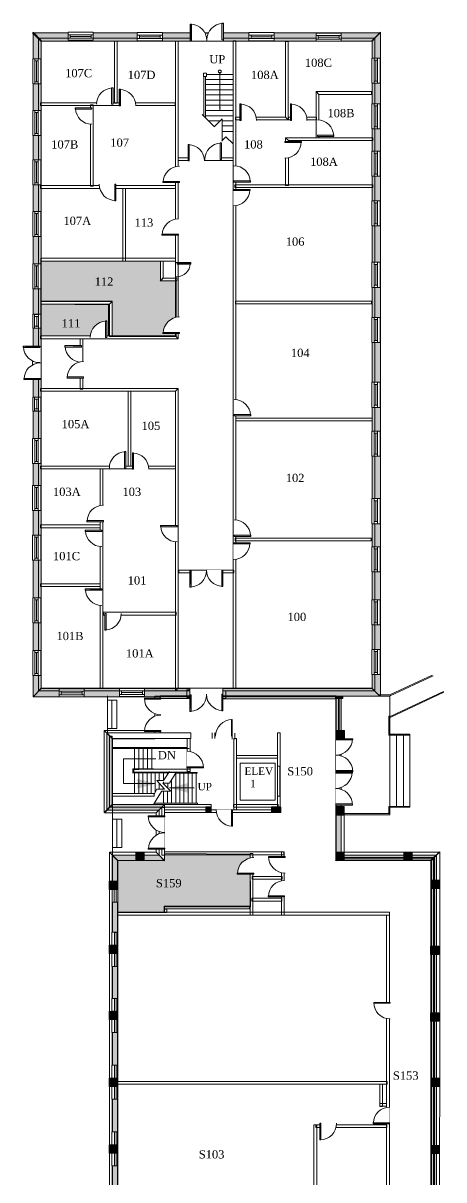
# Model space of a CAD drawing. Header units: inches. Extents: x -1989 to 2159, y -2212 to 2149.
# Drawn here: x 1208 to 2124, y -367 to 2149 of the extents above; entities that cross this region are included whole.
import ezdxf

# ---------------------------------------------------------------- set-up
doc = ezdxf.new("R2010")
doc.units = ezdxf.units.IN
doc.header["$LTSCALE"] = 96
doc.header["$MEASUREMENT"] = 0
doc.layers.add('None', color=7, linetype='Continuous', lineweight=5)
doc.styles.add('Times', font='Times')

# ---------------------------------------------------------------- blocks, each defined once
blk = doc.blocks.new("3' drlh")
at = {"color": 7, "linetype": 'Continuous', "lineweight": 5}
blk.add_wipeout([(18, 16.5), (17.3, 9.7), (15.4, 3.2), (12.3, -2.8), (8, -8.2), (2.9, -12.6), (-3.1, -15.9), (-9.5, -18.1), (-16.3, -19), (-17.5, 16.5)], dxfattribs=at).dxf.layer = 'None'
at = {"layer": 'None', "linetype": 'Continuous', "lineweight": 5}
blk.add_hatch(color=255, dxfattribs=at).paths.add_polyline_path([(-18, 16.5), (-15, 16.5), (-15, -19.5), (-18, -19.5)])
at = {"layer": 'None', "color": 7, "linetype": 'Continuous', "lineweight": 5}
blk.add_lwpolyline([(-18, 16.5), (-15, 16.5), (-15, -19.5), (-18, -19.5)], close=True, dxfattribs=at)
blk.add_arc((-17.5, 16.5), 35.5, 272.0001, 0, dxfattribs=at)
blk = doc.blocks.new("3' dr rh")
at = {"color": 7, "linetype": 'Continuous', "lineweight": 5}
blk.add_wipeout([(-17, 17.5), (-10.2, 16.7), (-3.6, 14.6), (2.4, 11.3), (7.7, 6.9), (12, 1.5), (15.2, -4.6), (17.2, -11.2), (17.9, -18), (-17.6, -18)], dxfattribs=at).dxf.layer = 'None'
at = {"layer": 'None', "linetype": 'Continuous', "lineweight": 5}
blk.add_hatch(color=255, dxfattribs=at).paths.add_polyline_path([(-17.9, 18), (-15.6, 18), (-15.6, -18), (-17.9, -18)])
at = {"layer": 'None', "color": 7, "linetype": 'Continuous', "lineweight": 5}
blk.add_lwpolyline([(-17.9, 18), (-15.6, 18), (-15.6, -18), (-17.9, -18)], close=True, dxfattribs=at)
blk.add_arc((-17.6, -18), 35.5, 0, 88.9999, dxfattribs=at)
blk = doc.blocks.new("4'-6' window")
at = {"color": 7, "linetype": 'Continuous', "lineweight": 5}
blk.add_wipeout([(-27.25, 8.75), (27.25, 8.75), (27.25, -8.75), (-27.25, -8.75)], dxfattribs=at).dxf.layer = 'None'
at = {"layer": 'None', "color": 7, "linetype": 'Continuous', "lineweight": 5}
blk.add_lwpolyline([(-27.25, 8.75), (27.25, 8.75), (27.25, -8.75), (-27.25, -8.75)], close=True, dxfattribs=at)
at = {"color": 7, "linetype": 'Continuous', "lineweight": 5}
blk.add_wipeout([(-27.25, 3.25), (27.25, 3.25), (27.25, -4.25), (-27.25, -4.25)], dxfattribs=at).dxf.layer = 'None'
at = {"layer": 'None', "color": 7, "linetype": 'Continuous', "lineweight": 5}
blk.add_line((-21.75, -0.25), (23.25, -0.25), dxfattribs=at)
for points in [[(-27.25, 3.25), (27.25, 3.25), (27.25, -4.25), (-27.25, -4.25)], [(-27.25, 3.25), (-22.75, 3.25), (-22.75, -4.25), (-27.25, -4.25)], [(22.75, 3.25), (27.25, 3.25), (27.25, -4.25), (22.75, -4.25)]]:
    blk.add_lwpolyline(points, close=True, dxfattribs=at)
blk = doc.blocks.new("30' window")
at = {"color": 7, "linetype": 'Continuous', "lineweight": 5}
blk.add_wipeout([(-15.25, 8.75), (15.25, 8.75), (15.25, -8.75), (-15.25, -8.75)], dxfattribs=at).dxf.layer = 'None'
at = {"layer": 'None', "color": 7, "linetype": 'Continuous', "lineweight": 5}
blk.add_lwpolyline([(-15.25, 8.75), (15.25, 8.75), (15.25, -8.75), (-15.25, -8.75)], close=True, dxfattribs=at)
at = {"color": 7, "linetype": 'Continuous', "lineweight": 5}
blk.add_wipeout([(-14.75, 3.75), (14.75, 3.75), (14.75, -4.75), (-14.75, -4.75)], dxfattribs=at).dxf.layer = 'None'
at = {"layer": 'None', "color": 7, "linetype": 'Continuous', "lineweight": 5}
blk.add_line((-11.25, 0.25), (11.75, 0.25), dxfattribs=at)
for points in [[(-14.75, 3.75), (14.75, 3.75), (14.75, -4.75), (-14.75, -4.75)], [(-14.75, 3.75), (-10.75, 3.75), (-10.75, -4.75), (-14.75, -4.75)], [(10.75, 3.75), (14.75, 3.75), (14.75, -4.75), (10.75, -4.75)]]:
    blk.add_lwpolyline(points, close=True, dxfattribs=at)
blk = doc.blocks.new('Symbol #19')
at = {"layer": 'None', "linetype": 'Continuous', "lineweight": 5}
blk.add_hatch(color=255, dxfattribs=at).paths.add_polyline_path([(-6, 6), (6, 6), (6, -6), (-6, -6)])
at = {"layer": 'None', "color": 7, "linetype": 'Continuous', "lineweight": 5}
blk.add_lwpolyline([(-6, 6), (6, 6), (6, -6), (-6, -6)], close=True, dxfattribs=at)
blk = doc.blocks.new("3' dr lh")
at = {"color": 7, "linetype": 'Continuous', "lineweight": 5}
blk.add_wipeout([(-18, 18.1), (-11, 17.4), (-4.2, 15.4), (2, 12.1), (7.5, 7.6), (11.9, 2.1), (15.3, -4.1), (17.3, -10.9), (18, -17.9), (-18, -17.9)], dxfattribs=at).dxf.layer = 'None'
at = {"layer": 'None', "linetype": 'Continuous', "lineweight": 5}
blk.add_hatch(color=255, dxfattribs=at).paths.add_polyline_path([(-18, -16.1), (18, -16.1), (18, -18.1), (-18, -18.1)])
at = {"layer": 'None', "color": 7, "linetype": 'Continuous', "lineweight": 5}
blk.add_lwpolyline([(-18, -16.1), (18, -16.1), (18, -18.1), (-18, -18.1)], close=True, dxfattribs=at)
blk.add_arc((-18, -17.9), 36, 0, 90, dxfattribs=at)
blk = doc.blocks.new('*U11')
at = {"color": 7, "linetype": 'Continuous', "lineweight": 5}
blk.add_wipeout([(18, 0), (11, 0.7), (4.2, 2.7), (-2, 6.1), (-7.5, 10.5), (-11.9, 16), (-15.3, 22.2), (-17.3, 29), (-18, 36), (18, 36)], dxfattribs=at).dxf.layer = 'None'
at = {"layer": 'None', "linetype": 'Continuous', "lineweight": 5}
blk.add_hatch(color=255, dxfattribs=at).paths.add_polyline_path([(18, 34.2), (-18, 34.2), (-18, 36.2), (18, 36.2)])
at = {"layer": 'None', "color": 7, "linetype": 'Continuous', "lineweight": 5}
blk.add_lwpolyline([(18, 34.2), (-18, 34.2), (-18, 36.2), (18, 36.2)], close=True, dxfattribs=at)
blk.add_arc((18, 36), 36, 180, 270, dxfattribs=at)
blk = doc.blocks.new('*U12')
at = {"color": 7, "linetype": 'Continuous', "lineweight": 5}
blk.add_wipeout([(-17.5, -35.4), (-16.7, -28.5), (-14.6, -22), (-11.3, -16), (-6.9, -10.7), (-1.5, -6.4), (4.6, -3.1), (11.2, -1.2), (18, -0.5), (18, -36)], dxfattribs=at).dxf.layer = 'None'
at = {"layer": 'None', "linetype": 'Continuous', "lineweight": 5}
blk.add_hatch(color=255, dxfattribs=at).paths.add_polyline_path([(-18, -36.2), (-18, -34), (18, -34), (18, -36.2)])
at = {"layer": 'None', "color": 7, "linetype": 'Continuous', "lineweight": 5}
blk.add_lwpolyline([(-18, -36.2), (-18, -34), (18, -34), (18, -36.2)], close=True, dxfattribs=at)
blk.add_arc((18, -36), 35.5, 90, 178.9999, dxfattribs=at)
blk = doc.blocks.new("6' dbl")
at = {"layer": 'None', "color": 7}
blk.add_blockref('*U11', (0, 0), dxfattribs=at)
blk.add_blockref('*U12', (0, 0), dxfattribs=at)
blk = doc.blocks.new('*U7')
at = {"layer": 'None', "linetype": 'Continuous', "lineweight": 5}
blk.add_hatch(color=255, dxfattribs=at).paths.add_polyline_path([(-9.25, 11.375), (8.75, 11.375), (8.75, -6.625), (-9.25, -6.625)])
at = {"layer": 'None', "color": 7, "linetype": 'Continuous', "lineweight": 5}
blk.add_lwpolyline([(-9.25, 11.375), (8.75, 11.375), (8.75, -6.625), (-9.25, -6.625)], close=True, dxfattribs=at)
blk = doc.blocks.new('Symbol #16')
at = {"color": 7, "linetype": 'Continuous', "lineweight": 5}
for points in [[(-37.25, 5.75), (-9.25, 5.75), (-9.25, -6.25), (-37.25, -6.25)], [(8.8125, 5.5625), (36.8125, 5.5625), (36.8125, -6.4375), (8.8125, -6.4375)]]:
    blk.add_wipeout(points, dxfattribs=at).dxf.layer = 'None'
at = {"layer": 'None', "color": 7, "linetype": 'Continuous', "lineweight": 5}
for points in [[(-37.25, 5.75), (-9.25, 5.75), (-9.25, -6.25), (-37.25, -6.25)], [(8.8125, 5.5625), (36.8125, 5.5625), (36.8125, -6.4375), (8.8125, -6.4375)]]:
    blk.add_lwpolyline(points, close=True, dxfattribs=at)
at = {"color": 7, "linetype": 'Continuous', "lineweight": 5}
blk.add_wipeout([(-37.25, 0.375), (36.75, 0.375), (36.75, -3.625), (-37.25, -3.625)], dxfattribs=at).dxf.layer = 'None'
at = {"layer": 'None', "color": 7, "linetype": 'Continuous', "lineweight": 5}
blk.add_lwpolyline([(-37.25, 0.375), (36.75, 0.375), (36.75, -3.625), (-37.25, -3.625)], close=True, dxfattribs=at)
at = {"layer": 'None', "color": 7}
blk.add_blockref('*U7', (0, 0), dxfattribs=at)
blk = doc.blocks.new('dbl dr')
at = {"color": 7, "linetype": 'Continuous', "lineweight": 5}
blk.add_wipeout([(36.4, -20.6), (29.4, -19.8), (22.8, -17.7), (16.7, -14.3), (11.3, -9.9), (6.9, -4.4), (3.7, 1.7), (1.7, 8.4), (1, 15.4), (37, 15.4)], dxfattribs=at).dxf.layer = 'None'
at = {"layer": 'None', "linetype": 'Continuous', "lineweight": 5}
blk.add_hatch(color=255, dxfattribs=at).paths.add_polyline_path([(33.9, 14.6), (36.4, 14.6), (36.4, -21.4), (33.9, -21.4)])
at = {"layer": 'None', "color": 7, "linetype": 'Continuous', "lineweight": 5}
blk.add_lwpolyline([(33.9, 14.6), (36.4, 14.6), (36.4, -21.4), (33.9, -21.4)], close=True, dxfattribs=at)
blk.add_arc((37, 15.4), 36, 180, 269.0002, dxfattribs=at)
at = {"color": 7, "linetype": 'Continuous', "lineweight": 5}
blk.add_wipeout([(0.9, 14.9), (0.2, 7.8), (-1.9, 1.1), (-5.2, -5.2), (-9.7, -10.7), (-15.2, -15.2), (-21.4, -18.5), (-28.2, -20.6), (-35.2, -21.2), (-35.2, 14.9)], dxfattribs=at).dxf.layer = 'None'
at = {"layer": 'None', "linetype": 'Continuous', "lineweight": 5}
blk.add_hatch(color=255, dxfattribs=at).paths.add_polyline_path([(-35.1, 14.9), (-32.6, 14.9), (-32.6, -21.1), (-35.1, -21.1)])
at = {"layer": 'None', "color": 7, "linetype": 'Continuous', "lineweight": 5}
blk.add_lwpolyline([(-35.1, 14.9), (-32.6, 14.9), (-32.6, -21.1), (-35.1, -21.1)], close=True, dxfattribs=at)
blk.add_arc((-35.2, 14.9), 36.1, 270, 0, dxfattribs=at)
blk = doc.blocks.new("1'6 Pier")
at = {"layer": 'None', "linetype": 'Continuous', "lineweight": 5}
blk.add_hatch(color=255, dxfattribs=at).paths.add_polyline_path([(-9, 9), (9, 9), (9, -9), (-9, -9)])
at = {"layer": 'None', "color": 7, "linetype": 'Continuous', "lineweight": 5}
blk.add_lwpolyline([(-9, 9), (9, 9), (9, -9), (-9, -9)], close=True, dxfattribs=at)

msp = doc.modelspace()

# ---------------------------------------------------------------- hatches: boundary and pattern name
at = {"layer": 'None', "linetype": 'Continuous', "lineweight": 211}
for points in [[(1966.9, 2109.9), (1246.9, 2109.9), (1228.9, 2127.9), (1984.9, 2127.9)], [(1247.9, 2111.1), (1247.9, 701.6), (1229.9, 683.9), (1229.9, 2128.9)], [(1414, 328), (1414.5, 214.5), (1516, 214.5), (1516, 227), (1703, 227), (1702, 341.5), (1512, 342.5), (1512, 329), (1412.5, 329)]]:
    msp.add_hatch(color=255, dxfattribs=at).paths.add_polyline_path(points)
at = {"layer": 'None', "linetype": 'Continuous', "lineweight": 5}
for points in [[(1985.9, 2128.9), (1985.9, 683.9), (1967.9, 701.6), (1967.9, 2111.1)], [(1506.9, 1631.4), (1506.9, 1588.4), (1540.9, 1587.4), (1540.9, 1467.4), (1401.9, 1467.4), (1401.9, 1544.4), (1246.9, 1544.4), (1246.9, 1631.4)], [(1393.9, 1536.4), (1393.9, 1468.4), (1246.9, 1468.4), (1246.9, 1537.4)], [(1985.6, 683.9), (1229.9, 683.9), (1247.9, 701.9), (1967.6, 701.9)], [(1748.6, 443.4), (1769.1, 443.4), (1769.1, 431.9), (1748.6, 431.9)]]:
    msp.add_hatch(color=255, dxfattribs=at).paths.add_polyline_path(points)

# ---------------------------------------------------------------- linework, layer by layer
at = {"layer": 'None', "color": 7, "linetype": 'Continuous', "lineweight": 5}
for p, q in [((1636.4, 2042.4), (1636.4, 1958.9)), ((1664.9, 2036.9), (1604.9, 2036.9)), ((1605.1, 2015.1), (1664.6, 2015.1)), ((1604.4, 2003.9), (1663.9, 2003.9)), ((1604.6, 1992.6), (1664.1, 1992.6)), ((1604.9, 1981.4), (1664.4, 1981.4)), ((1605.1, 1970.1), (1664.6, 1970.1)), ((1597.9, 1950.4), (1624.6, 1923.6)), ((1605.4, 1958.9), (1664.9, 1958.9)), ((1605.6, 1947.6), (1665.1, 1947.6)), ((1624.9, 1923.9), (1641.4, 1940.9)), ((1641.4, 1939.9), (1641.4, 1892.4)), ((1637.1, 1936.4), (1612.4, 1936.4)), ((1664.9, 1936.4), (1641.4, 1936.4)), ((1664.9, 1925.4), (1641.4, 1925.4)), ((1664.9, 1913.4), (1641.4, 1913.4)), ((1640.6, 1892.9), (1649.6, 1901.9)), ((1649.4, 1901.9), (1664.9, 1886.4)), ((2020.6, 600.5), (2020.6, 445.2)), ((2035.6, 600.5), (2035.6, 445.2)), ((2049.4, 443.3), (2049.4, 602.3)), ((1450.4, 527.3), (1450.4, 571.5)), ((1459.9, 527.7), (1459.9, 571.5)), ((1469.3, 527.8), (1469.3, 571.1)), ((1478.8, 528.2), (1478.8, 571.6)), ((1488.2, 527.8), (1488.2, 571.3)), ((1426.2, 548.5), (1497, 548.5)), ((1426.4, 494.8), (1426.4, 548.5)), ((1446.9, 517.8), (1446.9, 527.3)), ((1446.9, 527.3), (1492, 527.3)), ((1524.1, 518), (1447, 518)), ((1587, 519.3), (1448.7, 519.3)), ((1571.5, 526), (1448.8, 526)), ((1571.5, 520), (1448.8, 520)), ((1448.9, 519.8), (1448.9, 525.3)), ((1448.9, 525.3), (1459.9, 525.3)), ((1450.9, 473.3), (1450.9, 517.8)), ((1459.9, 473.2), (1459.9, 517.7)), ((1468.8, 473.1), (1468.8, 517.6)), ((1477.8, 473.1), (1477.8, 517.6)), ((1486.7, 473), (1486.7, 517.5)), ((1495.6, 476), (1495.6, 517.5)), ((1504.6, 501.4), (1504.6, 517.9)), ((1513.4, 501.3), (1526.4, 521.3)), ((1513.5, 501.6), (1513.5, 517.6)), ((1522.4, 515), (1522.4, 517.9)), ((1526.4, 496), (1542, 520.2)), ((1531.4, 452.5), (1531.4, 504.5)), ((1587, 517.8), (1540.2, 517.8)), ((1540.3, 453.8), (1540.3, 517.5)), ((1549.2, 452), (1549.2, 517.5)), ((1558.2, 452), (1558.2, 517.5)), ((1567.1, 452.2), (1567.1, 517.6)), ((1576.1, 452), (1576.1, 517.8)), ((1585, 452.1), (1585, 517.8)), ((1587, 517.8), (1587, 519.3)), ((1426.5, 494.8), (1496.5, 494.8)), ((1492.4, 470.8), (1499.5, 482.5)), ((1498.9, 501.3), (1512.9, 501.3)), ((1516.2, 482.5), (1499.4, 501.3)), ((1499.4, 483), (1515.9, 483)), ((1504.6, 495.8), (1504.6, 482.6)), ((1509.1, 478.2), (1528.8, 478.2)), ((1511.9, 495.7), (1525.9, 495.7)), ((1529.5, 478.5), (1512.5, 495.8)), ((1512.9, 486.9), (1512.9, 483)), ((1513.6, 496.8), (1513.6, 498.7)), ((1522.8, 486.2), (1522.8, 495.1)), ((1580.2, 485.5), (1527, 485.5)), ((1587.8, 452), (1587.8, 449.5))]:
    msp.add_line(p, q, dxfattribs=at)
for points in [[(1966.9, 2109.9), (1246.9, 2109.9), (1228.9, 2127.9), (1984.9, 2127.9)], [(1247.9, 2111.1), (1247.9, 701.6), (1229.9, 683.9), (1229.9, 2128.9)], [(1241.6, 2115.9), (1973.6, 2115.9), (1967.6, 2109.9), (1247.6, 2109.9)], [(1241.9, 696.6), (1241.9, 2117.1), (1247.9, 2111.2), (1247.9, 702.5)], [(1973.6, 2116.9), (1973.6, 696.1), (1967.6, 702), (1967.6, 2111)], [(1985.9, 2128.9), (1985.9, 683.9), (1967.9, 701.6), (1967.9, 2111.1)], [(1412.9, 2109.4), (1412.9, 1974.9), (1406.9, 1974.9), (1406.9, 2109.4)], [(1670.9, 2110.4), (1670.9, 702.4), (1664.9, 702.4), (1664.9, 2110.4)], [(1785.1, 2109.2), (1785.1, 1938.4), (1779.1, 1944.2), (1779.1, 2109.2)], [(1851.4, 1993.9), (1851.4, 1899.4), (1845.4, 1899.4), (1845.4, 1999.9)], [(1966.4, 1993.9), (1851.7, 1993.9), (1845.6, 1999.9), (1966.4, 1999.9)], [(1539.4, 1969.4), (1245.9, 1969.4), (1245.9, 1975.4), (1539.4, 1975.4)], [(1360.9, 1971.4), (1360.9, 1794.4), (1354.9, 1794.4), (1354.9, 1971.4)], [(1785, 1938.4), (1670.4, 1938.4), (1670.4, 1944.4), (1779, 1944.4)], [(1785.4, 1944.4), (1846.4, 1944.4), (1846.4, 1938.4), (1785.4, 1938.4)], [(1785.4, 1893.7), (1785.4, 1795.4), (1779.4, 1795.4), (1779.4, 1899.5)], [(1968.9, 1893.4), (1785.5, 1893.4), (1779.4, 1899.4), (1968.9, 1899.4)], [(1665.4, 1849.9), (1545.4, 1849.9), (1545.4, 1855.9), (1665.4, 1855.9)], [(1539.9, 1789.4), (1245.9, 1789.4), (1245.9, 1795.4), (1539.9, 1795.4)], [(1430.9, 1789.4), (1430.9, 1631.4), (1424.9, 1631.4), (1424.9, 1789.4)], [(1968.9, 1791.4), (1668.9, 1791.4), (1668.9, 1797.4), (1968.9, 1797.4)], [(1506.9, 1631.4), (1506.9, 1588.4), (1540.9, 1587.4), (1540.9, 1467.4), (1401.9, 1467.4), (1401.9, 1544.4), (1246.9, 1544.4), (1246.9, 1631.4)], [(1512.9, 1631.4), (1512.9, 1594.7), (1506.9, 1588.4), (1506.9, 1631.4)], [(1246.9, 1543.4), (1401.9, 1543.4), (1395.9, 1537.4), (1246.9, 1537.4)], [(1393.9, 1536.4), (1393.9, 1468.4), (1246.9, 1468.4), (1246.9, 1537.4)], [(1401.9, 1543.4), (1401.9, 1467.4), (1395.9, 1467.4), (1395.9, 1537.4)], [(1966.1, 1538.2), (1670.1, 1538.2), (1670.1, 1544.2), (1966.1, 1544.2)], [(1545.9, 1462.4), (1246.4, 1462.4), (1246.4, 1468.4), (1539.9, 1468.4)], [(1338.4, 1462.4), (1338.4, 1352.4), (1332.4, 1352.4), (1332.4, 1462.4)], [(1539.9, 1348.4), (1245.9, 1348.4), (1245.9, 1354.4), (1545.9, 1354.4)], [(1442.9, 1348.4), (1442.9, 1185.4), (1436.9, 1185.4), (1436.9, 1348.4)], [(1539.9, 696.2), (1539.9, 1348.3), (1545.9, 1354.4), (1545.9, 702.3)], [(1967.2, 1284), (1671.2, 1284), (1671.2, 1290), (1967.2, 1290)], [(1539.9, 1179.4), (1245.9, 1179.4), (1245.9, 1185.4), (1539.9, 1185.4)], [(1381.9, 1179.4), (1381.9, 701.4), (1375.9, 701.4), (1375.9, 1179.4)], [(1375.9, 1051.4), (1246.4, 1051.4), (1246.4, 1057.4), (1375.9, 1057.4)], [(1965.4, 1022.8), (1669.4, 1022.8), (1669.4, 1028.8), (1965.4, 1028.8)], [(1666.9, 953.4), (1546.9, 953.4), (1546.9, 959.4), (1666.9, 959.4)], [(1375.9, 923.4), (1246.4, 923.4), (1246.4, 929.4), (1375.9, 929.4)], [(1540.9, 861.4), (1382.9, 861.4), (1382.9, 867.4), (1540.9, 867.4)], [(1985.6, 683.9), (1229.9, 683.9), (1247.9, 701.9), (1967.6, 701.9)], [(1973.1, 696.6), (1242.4, 696.6), (1248.4, 702.6), (1967.1, 702.6)], [(1761.4, 444), (1761.4, 605.5), (1767.4, 605.5), (1767.4, 444)], [(1666.4, 438), (1666.4, 592.8), (1672.4, 592.8), (1672.4, 438)], [(1761.9, 550.3), (1672.4, 550.3), (1672.4, 556.3), (1761.9, 556.3)], [(1748.6, 443.4), (1769.1, 443.4), (1769.1, 431.9), (1748.6, 431.9)], [(1702, 209), (1702, 342.5), (1708, 342.5), (1708, 209)], [(1770.5, 209), (1770.5, 346.5), (1776.5, 346.5), (1776.5, 209)], [(1706.9, 292.9), (1771.9, 292.9), (1771.9, 286.9), (1706.9, 286.9)], [(1515, 228.5), (1701, 228.5), (1701, 222.5), (1515, 222.5)], [(1706, 245.5), (1771, 245.5), (1771, 239.5), (1706, 239.5)], [(1515, 214.5), (1515, 221.5), (1521, 221.5), (1521, 214.5)], [(1999, -692), (1999, 209), (2005, 209), (2005, -692)], [(1847, -247), (1847, -685), (1841, -685), (1841, -247)], [(1999.7, -253), (1845, -253), (1845, -247), (1999.7, -247)]]:
    msp.add_lwpolyline(points, close=True, dxfattribs=at)
at = {"layer": 'None', "color": 7, "linetype": 'Continuous', "lineweight": 5, "flags": 128}
msp.add_lwpolyline([(1632.9, 2043.6, -0.414214), (1636.1, 2046.9, -0.414214), (1639.4, 2043.6, -0.414214), (1636.1, 2040.4, -0.414214), (1632.9, 2043.6, -0.414214)], format="xyb", close=True, dxfattribs=at)
at = {"layer": 'None', "color": 7, "linetype": 'Continuous', "lineweight": 5}
msp.add_lwpolyline([(1414, 328), (1414.5, 214.5), (1516, 214.5), (1516, 227), (1703, 227), (1702, 341.5), (1512, 342.5), (1512, 329), (1412.5, 329)], dxfattribs=at)
at = {"layer": 'None', "color": 7, "lineweight": 5}
for points in [[(1636.4, 1958.9), (1634.6, 1965.6), (1638.2, 1965.6)], [(1496.5, 494.8), (1456.5, 484), (1456.5, 505.5)], [(1527, 485.5), (1567, 496.2), (1567, 474.8)]]:
    msp.add_solid(points, dxfattribs=at)

# ---------------------------------------------------------------- block references
at = {"layer": 'None', "color": 7, "rotation": 180}
for p in [(1611.4, 438.3), (1754.4, 438.3)]:
    msp.add_blockref('Symbol #19', p, dxfattribs=at)

# ---------------------------------------------------------------- texts
at = {"layer": 'None', "color": 7, "attachment_point": 1, "style": 'Times'}
for s, insert, char_height in [('UP', (1613.4, 2079.3), 17.96), ('108C', (1821.2, 2071.7), 17.96), ('107C', (1299.8, 2049.1), 17.96), ('107D', (1435.8, 2045.3), 17.96), ('108A', (1704, 2045.3), 17.96), ('107B', (1269.5, 1894.1), 17.96), ('107', (1398, 1897.9), 17.96), ('108', (1688.9, 1894.1), 17.96), ('108A', (1832.5, 1856.4), 17.96), ('107A', (1296, 1727.9), 17.96), ('113', (1450.9, 1724.1), 17.96), ('106', (1779.6, 1682.6), 17.96), ('112', (1364, 1595.7), 17.96), ('111', (1292.2, 1505), 17.96), ('104', (1790.9, 1440.7), 17.96), ('105A', (1292.2, 1285.8), 17.96), ('105', (1466, 1282.1), 17.96), ('102', (1779.6, 1168.7), 17.96), ('103A', (1273.3, 1138.5), 17.96), ('103', (1424.4, 1138.5), 17.96), ('101C', (1273.3, 998.7), 17.96), ('101', (1435.8, 945.8), 17.96), ('100', (1783.4, 866.4), 17.96), ('101B', (1280.9, 824.9), 17.96), ('101A', (1432, 787.1), 17.96), ('DN', (1501.4, 565.7), 17.96), ('S150', (1783, 530.7), 17.96), ('UP', (1587.9, 496.4), 16.16), ('S159', (1497.3, 287.3), 17.96), ('S153', (2012.6, -131.1), 17.96), ('S103', (1590.4, -302.5), 17.96)]:
    msp.add_mtext(s, dxfattribs=dict(at, insert=insert, char_height=char_height))

# ---------------------------------------------------------------- wipeouts: each hides what was drawn before it
at = {"color": 7, "linetype": 'Continuous', "lineweight": 5}
for points in [[(1384.5, 610.5), (1494.5, 610.5), (1494.5, 592.5), (1402.5, 592.5)], [(1888.5, 328), (1888.5, 426.5), (1906.5, 426.5), (1906.5, 346)]]:
    msp.add_wipeout(points, dxfattribs=at).dxf.layer = 'None'

# ---------------------------------------------------------------- next in the draw order: linework, layer by layer
at = {"layer": 'None', "color": 7, "linetype": 'Continuous', "lineweight": 5}
for points in [[(1506.7, 685.3), (1506.7, 605), (1494.7, 605), (1494.7, 685.3)], [(1384.5, 610.5), (1494.5, 610.5), (1494.5, 592.5), (1402.5, 592.5)], [(1888.5, 328), (1888.5, 426.5), (1906.5, 426.5), (1906.5, 346)]]:
    msp.add_lwpolyline(points, close=True, dxfattribs=at)

# ---------------------------------------------------------------- next in the draw order: block references
at = {"layer": 'None', "color": 7}
for name, p in [("4'-6' window", (1333.4, 2120.4)), ("4'-6' window", (1483.9, 2119.4)), ("4'-6' window", (1726.9, 2119.4)), ("4'-6' window", (1872.9, 2118.4)), ("3' dr rh", (1435.4, 1986.9)), ("3' dr rh", (1697.9, 1955.4)), ("3' dr rh", (1807.9, 1955.4)), ("3' dr rh", (1585.1, 1867.1)), ("3' dr rh", (1463.9, 1196.4)), ("3' drlh", (1403.9, 848.4)), ("4'-6' window", (1313.9, 692.3)), ("4'-6' window", (1445.4, 693.2))]:
    msp.add_blockref(name, p, dxfattribs=at)
for name, p, rotation in [("4'-6' window", (1237.9, 2043.9), -90), ("4'-6' window", (1975.9, 2045.4), -90), ("3' drlh", (1341.4, 1946.9), -90), ("4'-6' window", (1975.9, 1946.4), -90), ("4'-6' window", (1237.9, 1931.4), -90), ("3' drlh", (1864.9, 1920.4), 90), ("3' dr rh", (1795.9, 1873.4), -90), ("4'-6' window", (1975.9, 1843.4), -90), ("4'-6' window", (1237.9, 1824.4), -90), ("3' drlh", (1683.2, 1820.7), 90), ("3' dr rh", (1391.9, 1780.4), 180), ("3' dr rh", (1683.9, 1769.4), -90), ("4'-6' window", (1975.9, 1735.4), -90), ("4'-6' window", (1237.9, 1711.9), -90), ("4'-6' window", (1975.9, 1601.4), -90), ("30' window", (1237.9, 1500.4), -90), ("3' drlh", (1372.4, 1481.9), 180), ("4'-6' window", (1975.9, 1481.4), -90), ("3' drlh", (1318.9, 1429.4), -90), ("4'-6' window", (1975.9, 1340.4), -90), ("30' window", (1237.9, 1320.4), -90), ("3' drlh", (1683.9, 1312.4), 90), ("4'-6' window", (1975.9, 1234.4), -90), ("4'-6' window", (1237.8, 1218.4), -90), ("3' drlh", (1413.9, 1197.4), 180), ("4'-6' window", (1237.8, 1115.9), -90), ("4'-6' window", (1975.9, 1087.4), -90), ("3' dr rh", (1364.9, 1082.4), 90), ("3' drlh", (1683.9, 1050.4), 90), ("4'-6' window", (1237.8, 1007.9), -90), ("3' drlh", (1362.9, 1028.4), -90), ("3' drlh", (1526.9, 1038.4), -90), ("3' dr rh", (1683.9, 1000.4), -90), ("4'-6' window", (1975.9, 982.4), -90), ("3' dr rh", (1624.9, 941.4), 180), ("3' drlh", (1362.9, 900.4), -90), ("4'-6' window", (1237.9, 871.9), -90), ("4'-6' window", (1975.9, 867.4), -90), ("4'-6' window", (1237.9, 757.4), -90), ("4'-6' window", (1975.9, 759.4), -90), ("3' dr lh", (1645.2, 616), 90), ("3' dr rh", (1759.2, 266.2), 90), ("3' dr lh", (1989, 1), 180), ("3' dr rh", (1987.5, -227), 90), ("3' dr lh", (1872, -262), -90)]:
    msp.add_blockref(name, p, dxfattribs=dict(at, rotation=rotation))

# ---------------------------------------------------------------- next in the draw order: wipeouts: each hides what was drawn before it
at = {"color": 7, "linetype": 'Continuous', "lineweight": 5}
for points in [[(1571.9, 2127.4), (1644.4, 2127.4), (1644.4, 2109.9), (1571.9, 2109.9)], [(1600.4, 2040.4), (1606.9, 2040.4), (1606.9, 2032.9), (1600.4, 2032.9)], [(1571.9, 1625.9), (1571.2, 1620.3), (1569.5, 1614.9), (1566.8, 1610), (1563.2, 1605.7), (1558.8, 1602.2), (1553.9, 1599.5), (1548.5, 1597.9), (1542.9, 1597.4), (1542.9, 1626.4)], [(1228.9, 1445.9), (1247.4, 1445.9), (1247.4, 1373.9), (1228.9, 1373.9)], [(1570.9, 702.5), (1642.9, 702.5), (1642.9, 683.4), (1570.9, 683.4)], [(1680.4, 539.3), (1756.4, 539.3), (1756.4, 458.8), (1680.4, 458.8)], [(1414, 327.5), (1414, -790.5), (1396, -808.5), (1396, 345.5)]]:
    msp.add_wipeout(points, dxfattribs=at).dxf.layer = 'None'

# ---------------------------------------------------------------- next in the draw order: linework, layer by layer
at = {"layer": 'None', "color": 7, "linetype": 'Continuous', "lineweight": 5}
for p, q in [((1601.4, 2032.9), (1601.4, 1947.4)), ((1604.9, 2032.4), (1604.9, 1943.9)), ((1605.9, 2026.4), (1665.4, 2026.4)), ((1619.5, 605.5), (1619.5, 593)), ((1625.5, 605.5), (1625.5, 593)), ((1663.2, 604.2), (1663.2, 591.8)), ((1669.2, 604.2), (1669.2, 591.8))]:
    msp.add_line(p, q, dxfattribs=at)
for points in [[(1571.9, 2127.4), (1644.4, 2127.4), (1644.4, 2109.9), (1571.9, 2109.9)], [(1545.9, 2109.9), (1545.9, 1462.4), (1539.9, 1468.4), (1539.9, 2109.9)], [(1600.4, 2040.4), (1606.9, 2040.4), (1606.9, 2032.9), (1600.4, 2032.9)], [(1539.9, 1631.4), (1246.9, 1631.4), (1246.9, 1637.4), (1539.9, 1637.4)], [(1512.7, 1594.4), (1542.9, 1594.4), (1542.9, 1588.4), (1506.6, 1588.4)], [(1228.9, 1445.9), (1247.4, 1445.9), (1247.4, 1373.9), (1228.9, 1373.9)], [(1570.9, 702.5), (1642.9, 702.5), (1642.9, 683.4), (1570.9, 683.4)], [(1680.4, 539.3), (1756.4, 539.3), (1756.4, 458.8), (1680.4, 458.8)], [(1414, 327.5), (1414, -790.5), (1396, -808.5), (1396, 345.5)], [(1414.5, 215), (2005, 215), (2005, 209), (1414.5, 209)], [(1984.2, -207.2), (1984.2, -159.2), (1990.2, -159.2), (1990.2, -207.2)], [(1998.8, -207), (1984.2, -207), (1984.2, -201), (1998.8, -201)]]:
    msp.add_lwpolyline(points, close=True, dxfattribs=at)
msp.add_arc((1542.9, 1626.4), 29, 270, 359, dxfattribs=at)

# ---------------------------------------------------------------- next in the draw order: block references
at = {"layer": 'None', "color": 7}
for name, p, rotation in [("3' drlh", (1385.9, 1988.9), 180), ("3' drlh", (1621.6, 1869.1), 180), ("3' dr rh", (1321.9, 1394.9), 90)]:
    msp.add_blockref(name, p, dxfattribs=dict(at, rotation=rotation))
msp.add_blockref("3' drlh", (1588.9, 941.4), dxfattribs=at)

# ---------------------------------------------------------------- next in the draw order: texts
at = {"layer": 'None', "color": 7, "insert": (1870.3, 1962.2), "char_height": 17.96, "attachment_point": 1, "style": 'Times'}
msp.add_mtext('108B', dxfattribs=at)

# ---------------------------------------------------------------- next in the draw order: wipeouts: each hides what was drawn before it
at = {"color": 7, "linetype": 'Continuous', "lineweight": 5}
for points in [[(1900, 685), (2006.3, 685), (2006.3, 427.1), (1900, 427.1)], [(1384.5, 432), (1384.5, 610), (1402.5, 592), (1402.5, 450)], [(2095.5, 328), (1888.5, 328), (1906.5, 346), (2113.5, 346)]]:
    msp.add_wipeout(points, dxfattribs=at).dxf.layer = 'None'

# ---------------------------------------------------------------- next in the draw order: hatches: boundary and pattern name
at = {"layer": 'None', "linetype": 'Continuous', "lineweight": 211}
msp.add_hatch(color=255, dxfattribs=at).paths.add_polyline_path([(1888.2, 327), (1888.2, 685), (1900.2, 685), (1900.2, 339)])
at = {"layer": 'None', "linetype": 'Continuous', "lineweight": 5}
msp.add_hatch(color=255, dxfattribs=at).paths.add_polyline_path([(1888.9, 328.3), (1888.9, 685.3), (1899.9, 685.3), (1899.9, 339.3)])

# ---------------------------------------------------------------- next in the draw order: linework, layer by layer
at = {"layer": 'None', "color": 7, "linetype": 'Continuous', "lineweight": 5}
for p, q in [((2007.5, 688.5), (2098, 731)), ((2006.5, 685.5), (2100, 729.5)), ((1982.5, 688), (2007.5, 688)), ((2006.5, 641), (2122.5, 695)), ((2006.5, 638.5), (2123.5, 693.5)), ((2006.5, 641.5), (2003.5, 641.5)), ((2003.5, 641.5), (2003.5, 600.5)), ((2003.5, 600.5), (2049.4, 600.5)), ((2049.4, 602.3), (2006.4, 602.3)), ((1569.2, 571.3), (1402.9, 571.3)), ((1403, 573.3), (1566.2, 573.3)), ((2003.5, 429.5), (1907.5, 429.5)), ((2049.4, 445.1), (2003.5, 445.1)), ((2003.5, 445), (2003.5, 429.4)), ((2006.4, 443.3), (2049.4, 443.3))]:
    msp.add_line(p, q, dxfattribs=at)
for points in [[(1888.2, 327), (1888.2, 685), (1900.2, 685), (1900.2, 339)], [(1888.9, 328.3), (1888.9, 685.3), (1899.9, 685.3), (1899.9, 339.3)], [(1900, 685), (2006.3, 685), (2006.3, 427.1), (1900, 427.1)], [(1384.5, 432), (1384.5, 610), (1402.5, 592), (1402.5, 450)], [(1493.5, 467.3), (1402.9, 467.3), (1402.9, 473.3), (1493.5, 473.3)], [(2095.5, 328), (1888.5, 328), (1906.5, 346), (2113.5, 346)]]:
    msp.add_lwpolyline(points, close=True, dxfattribs=at)

# ---------------------------------------------------------------- next in the draw order: block references
at = {"layer": 'None', "color": 7}
for name, p in [("3' dr rh", (1589.9, 2128.9)), ("3' drlh", (1588.9, 671.4))]:
    msp.add_blockref(name, p, dxfattribs=at)
for name, p, rotation in [("3' dr rh", (1530.4, 1819.9), 90), ("3' dr rh", (1528.4, 1705.4), 90), ("4'-6' window", (1237.9, 1597.9), -90), ("3' dr rh", (1530.4, 1491.9), 90), ("3' dr rh", (1227.9, 1391.9), 90)]:
    msp.add_blockref(name, p, dxfattribs=dict(at, rotation=rotation))

# ---------------------------------------------------------------- next in the draw order: wipeouts: each hides what was drawn before it
at = {"color": 7, "linetype": 'Continuous', "lineweight": 5}
for points in [[(1539.9, 1627.9), (1545.9, 1627.9), (1545.9, 1597.4), (1539.9, 1597.4)], [(1761.4, 532.8), (1766.9, 532.8), (1766.9, 467.3), (1761.4, 467.3)], [(1516, 327.5), (1414, 327.5), (1396, 345.5), (1498, 345.5)]]:
    msp.add_wipeout(points, dxfattribs=at).dxf.layer = 'None'

# ---------------------------------------------------------------- next in the draw order: hatches: boundary and pattern name
at = {"layer": 'None', "linetype": 'Continuous', "lineweight": 5}
msp.add_hatch(color=255, dxfattribs=at).paths.add_polyline_path([(1543.4, 1627.9), (1573.4, 1627.9), (1573.4, 1624.9), (1543.4, 1624.9)])
at = {"layer": 'None', "linetype": 'Continuous', "lineweight": 211}
msp.add_hatch(color=255, dxfattribs=at).paths.add_polyline_path([(1413.9, 327.3), (1413.9, -790.7), (1401.9, -802.7), (1401.9, 339.3)])

# ---------------------------------------------------------------- next in the draw order: linework, layer by layer
at = {"layer": 'None', "color": 7, "linetype": 'Continuous', "lineweight": 5}
for points in [[(1539.9, 1627.9), (1545.9, 1627.9), (1545.9, 1597.4), (1539.9, 1597.4)], [(1543.4, 1627.9), (1573.4, 1627.9), (1573.4, 1624.9), (1543.4, 1624.9)], [(1564.7, 682), (1564.7, 698.5), (1570.8, 698.5), (1570.8, 682)], [(1761.4, 532.8), (1766.9, 532.8), (1766.9, 467.3), (1761.4, 467.3)], [(1516, 327.5), (1414, 327.5), (1396, 345.5), (1498, 345.5)], [(1413.9, 327.3), (1413.9, -790.7), (1401.9, -802.7), (1401.9, 339.3)]]:
    msp.add_lwpolyline(points, close=True, dxfattribs=at)

# ---------------------------------------------------------------- next in the draw order: block references
at = {"layer": 'None', "color": 7}
for name, p, rotation in [("3' drlh", (1625.9, 2129.4), 180), ("3' drlh", (1227.9, 1428.4), -90), ("3' dr rh", (1624.9, 671.4), 180), ('dbl dr', (1904, 556), 90)]:
    msp.add_blockref(name, p, dxfattribs=dict(at, rotation=rotation))

# ---------------------------------------------------------------- next in the draw order: texts
at = {"layer": 'None', "color": 7, "insert": (1689.9, 530), "char_height": 16.16, "attachment_point": 1, "style": 'Times'}
msp.add_mtext('ELEV\\P  1', dxfattribs=at)

# ---------------------------------------------------------------- next in the draw order: wipeouts: each hides what was drawn before it
at = {"color": 7, "linetype": 'Continuous', "lineweight": 5}
msp.add_wipeout([(2096, -789.5), (2096.5, 328.5), (2114.5, 346.5), (2114, -807.5)], dxfattribs=at).dxf.layer = 'None'

# ---------------------------------------------------------------- next in the draw order: hatches: boundary and pattern name
at = {"layer": 'None', "linetype": 'Continuous', "lineweight": 211}
for points in [[(2095.4, 327.3), (1887.9, 327.3), (1899.9, 339.3), (2107.4, 339.3)], [(2096.4, 328.3), (1888.9, 328.3), (1899.9, 339.3), (2107.4, 339.3)], [(2095.4, -789.7), (2095.4, 327), (2107.4, 339), (2107.4, -801.7)]]:
    msp.add_hatch(color=255, dxfattribs=at).paths.add_polyline_path(points)
at = {"layer": 'None', "linetype": 'Continuous', "lineweight": 5}
msp.add_hatch(color=255, dxfattribs=at).paths.add_polyline_path([(2096.4, -790.7), (2096.4, 328.3), (2107.4, 339.3), (2107.4, -801.7)])

# ---------------------------------------------------------------- next in the draw order: linework, layer by layer
at = {"layer": 'None', "color": 7, "linetype": 'Continuous', "lineweight": 5}
for points in [[(1649, 696.8), (1649, 680.2), (1643, 680.2), (1643, 696.8)], [(1643, 685.5), (1889, 685.5), (1889, 679.5), (1643, 679.5)], [(2095.4, 327.3), (1887.9, 327.3), (1899.9, 339.3), (2107.4, 339.3)], [(2096.4, 328.3), (1888.9, 328.3), (1899.9, 339.3), (2107.4, 339.3)], [(2095.4, -789.7), (2095.4, 327), (2107.4, 339), (2107.4, -801.7)], [(2096, -789.5), (2096.5, 328.5), (2114.5, 346.5), (2114, -807.5)], [(2096.4, -790.7), (2096.4, 328.3), (2107.4, 339.3), (2107.4, -801.7)]]:
    msp.add_lwpolyline(points, close=True, dxfattribs=at)

# ---------------------------------------------------------------- next in the draw order: block references
at = {"layer": 'None', "color": 7, "rotation": 90}
msp.add_blockref('dbl dr', (1903.4, 483.4), dxfattribs=at)

# ---------------------------------------------------------------- next in the draw order: wipeouts: each hides what was drawn before it
at = {"color": 7, "linetype": 'Continuous', "lineweight": 5}
msp.add_wipeout([(1516, 450.5), (1516, 327.5), (1498, 345.5), (1498, 432.5)], dxfattribs=at).dxf.layer = 'None'

# ---------------------------------------------------------------- next in the draw order: linework, layer by layer
at = {"layer": 'None', "color": 7, "linetype": 'Continuous', "lineweight": 5}
msp.add_lwpolyline([(1516, 450.5), (1516, 327.5), (1498, 345.5), (1498, 432.5)], close=True, dxfattribs=at)

# ---------------------------------------------------------------- next in the draw order: block references
at = {"layer": 'None', "color": 7}
msp.add_blockref("1'6 Pier", (1897.5, 436), dxfattribs=at)

# ---------------------------------------------------------------- next in the draw order: wipeouts: each hides what was drawn before it
at = {"color": 7, "linetype": 'Continuous', "lineweight": 5}
for points in [[(1894, 611), (1894, 681.5), (1896, 681.5), (1896, 611)], [(1900.5, 334.5), (2103, 334.5), (2103, 332.5), (1900.5, 332.5)]]:
    msp.add_wipeout(points, dxfattribs=at).dxf.layer = 'None'

# ---------------------------------------------------------------- next in the draw order: hatches: boundary and pattern name
at = {"layer": 'None', "linetype": 'Continuous', "lineweight": 5}
msp.add_hatch(color=255, dxfattribs=at).paths.add_polyline_path([(1888, 685), (1904, 685), (1904, 680), (1888, 680)])

# ---------------------------------------------------------------- next in the draw order: linework, layer by layer
at = {"layer": 'None', "color": 7, "linetype": 'Continuous', "lineweight": 5}
for points in [[(1888, 685), (1904, 685), (1904, 680), (1888, 680)], [(1894, 611), (1894, 681.5), (1896, 681.5), (1896, 611)], [(1900.5, 334.5), (2103, 334.5), (2103, 332.5), (1900.5, 332.5)]]:
    msp.add_lwpolyline(points, close=True, dxfattribs=at)

# ---------------------------------------------------------------- next in the draw order: block references
at = {"layer": 'None', "color": 7}
for p in [(1898.5, 601.5), (1897.5, 336.5), (2045.5, 336.4)]:
    msp.add_blockref("1'6 Pier", p, dxfattribs=at)

# ---------------------------------------------------------------- next in the draw order: wipeouts: each hides what was drawn before it
at = {"color": 7, "linetype": 'Continuous', "lineweight": 5}
msp.add_wipeout([(1497.5, 431.5), (1385, 431.5), (1403, 449.5), (1515.5, 449.5)], dxfattribs=at).dxf.layer = 'None'

# ---------------------------------------------------------------- next in the draw order: hatches: boundary and pattern name
at = {"layer": 'None', "linetype": 'Continuous', "lineweight": 5}
msp.add_hatch(color=255, dxfattribs=at).paths.add_polyline_path([(1402.2, 449.3), (1516, 449.2), (1504, 437.2), (1390.2, 437.3)])

# ---------------------------------------------------------------- next in the draw order: linework, layer by layer
at = {"layer": 'None', "color": 7, "linetype": 'Continuous', "lineweight": 5}
msp.add_line((1402.4, -801.7), (1402.4, 605.3), dxfattribs=at)
for points in [[(1497.5, 431.5), (1385, 431.5), (1403, 449.5), (1515.5, 449.5)], [(1402.2, 449.3), (1516, 449.2), (1504, 437.2), (1390.2, 437.3)]]:
    msp.add_lwpolyline(points, close=True, dxfattribs=at)

# ---------------------------------------------------------------- next in the draw order: wipeouts: each hides what was drawn before it
at = {"color": 7, "linetype": 'Continuous', "lineweight": 5}
msp.add_wipeout([(2103, 334.5), (2103, -795.5), (2101, -795.5), (2101, 334.5)], dxfattribs=at).dxf.layer = 'None'

# ---------------------------------------------------------------- next in the draw order: linework, layer by layer
at = {"layer": 'None', "color": 7, "linetype": 'Continuous', "lineweight": 5}
msp.add_lwpolyline([(2103, 334.5), (2103, -795.5), (2101, -795.5), (2101, 334.5)], close=True, dxfattribs=at)

# ---------------------------------------------------------------- next in the draw order: block references
at = {"layer": 'None', "color": 7}
for p in [(2104, 276), (2103.5, 132), (2103.5, -13), (2104.5, -155), (2104, -301)]:
    msp.add_blockref("1'6 Pier", p, dxfattribs=at)
at = {"layer": 'None', "color": 7, "rotation": 90}
for p in [(1407.2, 134.6), (1407.2, -9.2), (1407.2, -154.4), (1407.2, -299.4)]:
    msp.add_blockref('Symbol #16', p, dxfattribs=at)

# ---------------------------------------------------------------- next in the draw order: wipeouts: each hides what was drawn before it
at = {"color": 7, "linetype": 'Continuous', "lineweight": 5}
for points in [[(1573, 593.1), (1402.4, 593.1), (1390.4, 605.1), (1573, 605.1)], [(1516, 449.8), (1515.9, 327.5), (1503.9, 339.5), (1504, 437.7)], [(1402.8, 417.7), (1423.2, 417.7), (1423.2, 355.8), (1402.8, 355.8)], [(1401.8, 264.8), (1414, 264.8), (1414, 236.8), (1401.8, 236.8)]]:
    msp.add_wipeout(points, dxfattribs=at).dxf.layer = 'None'

# ---------------------------------------------------------------- next in the draw order: hatches: boundary and pattern name
at = {"layer": 'None', "linetype": 'Continuous', "lineweight": 5}
for points in [[(1402.4, 592.8), (1402.4, 449.3), (1390.4, 437.3), (1390.4, 604.8)], [(1516, 327.2), (1413.9, 327.5), (1401.9, 339.5), (1504, 339.2)]]:
    msp.add_hatch(color=255, dxfattribs=at).paths.add_polyline_path(points)

# ---------------------------------------------------------------- next in the draw order: linework, layer by layer
at = {"layer": 'None', "color": 7, "linetype": 'Continuous', "lineweight": 5}
for p, q in [((1392, 685.5), (1392, 605.5)), ((1513.8, 452.7), (1513.8, 478.1)), ((1492.1, 449.5), (1509.2, 478)), ((1522.7, 452.7), (1522.7, 477.9)), ((1587.8, 452), (1493.8, 452)), ((1412.3, 417.2), (1412.3, 355.8))]:
    msp.add_line(p, q, dxfattribs=at)
for points in [[(1573, 593.1), (1402.4, 593.1), (1390.4, 605.1), (1573, 605.1)], [(1402.4, 592.8), (1402.4, 449.3), (1390.4, 437.3), (1390.4, 604.8)], [(1402, 598), (1402, 443.5), (1396, 443.5), (1396, 598)], [(1565.4, 521.3), (1565.4, 593), (1571.4, 593), (1571.4, 521.3)], [(1402, 449.3), (1617.5, 449.3), (1617.5, 443.3), (1402, 443.3)], [(1516, 449.8), (1515.9, 327.5), (1503.9, 339.5), (1504, 437.7)], [(1516, 443), (1516, 339.5), (1510, 339.5), (1510, 443)], [(1516.2, 438), (1769, 438), (1769, 432), (1516.2, 432)], [(1402.8, 417.7), (1423.2, 417.7), (1423.2, 355.8), (1402.8, 355.8)], [(1516, 327.2), (1413.9, 327.5), (1401.9, 339.5), (1504, 339.2)], [(1775.5, 340.3), (1516, 340.3), (1516, 346.3), (1775.5, 346.3)], [(1401.8, 264.8), (1414, 264.8), (1414, 236.8), (1401.8, 236.8)], [(1414, -153), (2000, -153), (2000, -159), (1414, -159)]]:
    msp.add_lwpolyline(points, close=True, dxfattribs=at)

# ---------------------------------------------------------------- next in the draw order: block references
at = {"layer": 'None', "color": 7}
for name, p in [("6' dbl", (1490, 644.5)), ("3' dr lh", (1582.5, 547.2)), ("6' dbl", (1498.5, 388.5))]:
    msp.add_blockref(name, p, dxfattribs=at)
for name, p, rotation in [("3' dr rh", (1646, 420), 180), ("3' dr rh", (1692, 316), 90), ("3' dr lh", (1760.2, 318.2), 180)]:
    msp.add_blockref(name, p, dxfattribs=dict(at, rotation=rotation))

# ---------------------------------------------------------------- next in the draw order: wipeouts: each hides what was drawn before it
at = {"color": 7, "linetype": 'Continuous', "lineweight": 5}
for points in [[(1392, 676.5), (1412.5, 676.5), (1412.5, 614.5), (1392, 614.5)], [(1406.2, 264.8), (1410.5, 264.8), (1410.5, 236.8), (1406.2, 236.8)]]:
    msp.add_wipeout(points, dxfattribs=at).dxf.layer = 'None'

# ---------------------------------------------------------------- next in the draw order: linework, layer by layer
at = {"layer": 'None', "color": 7, "linetype": 'Continuous', "lineweight": 5}
msp.add_line((1401.5, 676), (1401.5, 614.5), dxfattribs=at)
for points in [[(1506.5, 685.8), (1570.5, 685.8), (1570.5, 679.8), (1506.5, 679.8)], [(1392, 676.5), (1412.5, 676.5), (1412.5, 614.5), (1392, 614.5)], [(1666, 449.5), (1763, 449.5), (1763, 443.5), (1666, 443.5)], [(1406.2, 264.8), (1410.5, 264.8), (1410.5, 236.8), (1406.2, 236.8)]]:
    msp.add_lwpolyline(points, close=True, dxfattribs=at)

# ---------------------------------------------------------------- next in the draw order: block references
at = {"layer": 'None', "color": 7}
for p in [(1462.5, 336.5), (1404.8, 273.8)]:
    msp.add_blockref("1'6 Pier", p, dxfattribs=at)

doc.saveas('drawing.dxf')
